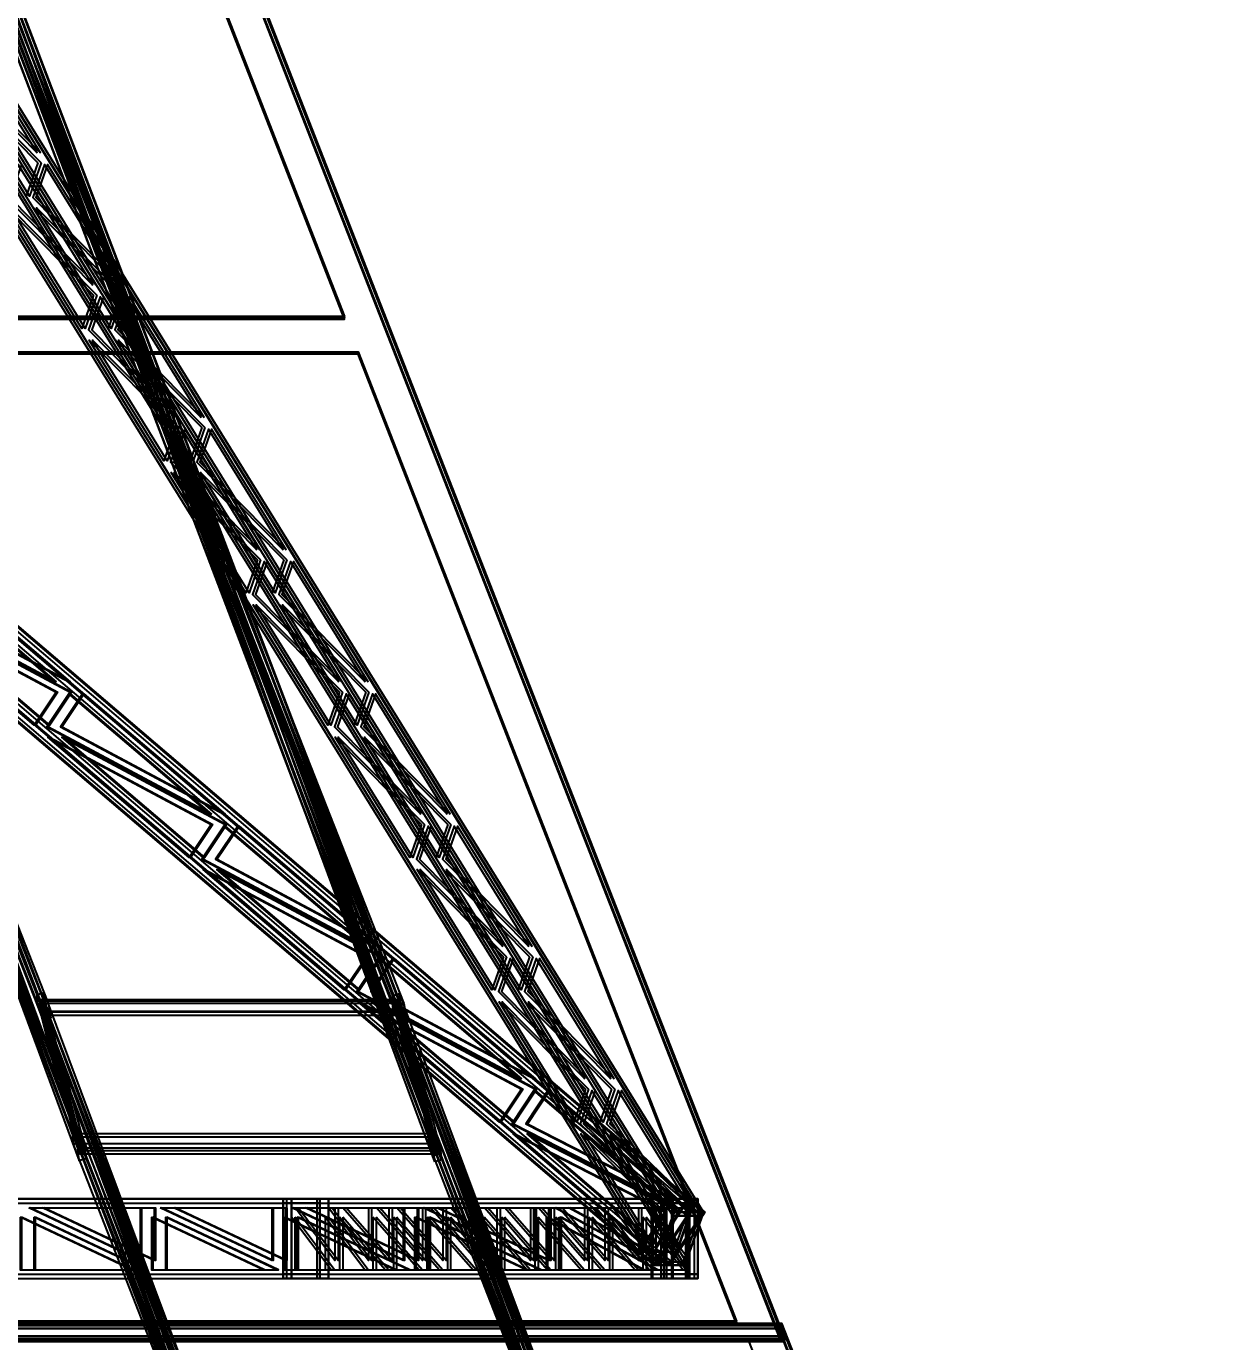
# Model space of a CAD drawing. Header units: millimetres. Extents: x -84906 to 117550, y -3000 to 338000.
# Drawn here: x 35162 to 40554, y 8958 to 14895 of the extents above; entities that cross this region are included whole.
import ezdxf

# ---------------------------------------------------------------- set-up
doc = ezdxf.new("R2010")
doc.units = ezdxf.units.MM
doc.layers.add('D-STR-DIM', color=7, linetype='Continuous', lineweight=13)
doc.layers.add('D-STR-STRC', color=7, linetype='Continuous', lineweight=25)
doc.styles.add('OpenSansCondensed-Light', font='OpenSansCondensed-Light.ttf')
doc.styles.add('TOWER_UNICODE', font='Arial Unicode.ttf')
doc.dimstyles.new('EZDXF', dxfattribs={"dimtxt": 0.25, "dimasz": 0.175, "dimexe": 0.375, "dimexo": 0.125, "dimgap": 0.1, "dimtad": 1, "dimlfac": 100, "dimzin": 12, "dimdsep": 46, "dimtxsty": 'OpenSansCondensed-Light', "dimblk": 'ARCHTICK', "dimcen": 2.5, "dimazin": 3, "dimtfac": 0.5, "dimtmove": 2, "dimatfit": 3})

# ---------------------------------------------------------------- blocks, each defined once
blk = doc.blocks.new('_ARCHTICK')
at = {"color": 0, "linetype": 'BYBLOCK', "const_width": 0.15}
blk.add_lwpolyline([(-0.5, -0.5), (0.5, 0.5)], dxfattribs=at)

msp = doc.modelspace()

# ---------------------------------------------------------------- linework, layer by layer
at = {"layer": 'D-STR-STRC'}
for points in [[(32244.9, 18406.6), (35425.3, 9837.3)], [(32214.6, 18396.9), (35394.9, 9827.6)], [(35244.5, 10447), (32225.4, 18372.6)], [(32225.4, 18372.6), (35244.5, 10447)], [(35248.8, 10429.9), (32230.8, 18354.4)], [(32230.8, 18354.4), (35248.8, 10429.9)], [(32251.4, 18353.2), (35431.7, 9783.8)], [(36999.8, 9822.7), (33819.4, 18392)], [(36864.5, 10447), (33845.4, 18372.6)], [(33845.4, 18372.6), (36864.5, 10447)], [(37030.1, 9832.4), (33849.8, 18401.7)], [(36868.8, 10429.9), (33850.8, 18354.4)], [(33850.8, 18354.4), (36868.8, 10429.9)], [(37036.5, 9779), (33856.2, 18348.3)], [(32221, 18343.5), (35401.4, 9774.2)], [(37006.2, 9769.3), (33825.8, 18338.6)], [(38566.9, 8964.8), (35019.5, 18035.2)], [(38586.9, 8964.8), (35039.5, 18035.2)], [(38586.9, 8964.8), (35039.5, 18035.2)], [(35261.2, 10488.5), (32540.8, 17404.7)], [(34145.6, 17399.9), (36866, 10483.6)], [(35230.9, 10478.8), (32510.4, 17395)], [(35401.5, 9820.4), (32518.7, 17381.4)], [(32518.7, 17381.4), (35401.5, 9820.4)], [(35405.7, 9803.3), (32524.1, 17363.2)], [(32524.1, 17363.2), (35405.7, 9803.3)], [(34115.3, 17390.2), (36835.7, 10474)], [(37021.5, 9820.4), (34138.7, 17381.4)], [(34138.7, 17381.4), (37021.5, 9820.4)], [(37025.7, 9803.3), (34144.1, 17363.2)], [(34144.1, 17363.2), (37025.7, 9803.3)], [(35243, 10410.4), (32522.6, 17326.6)], [(35273.3, 10420.1), (32552.9, 17336.3)], [(34127.4, 17321.8), (36847.8, 10405.6)], [(34157.8, 17331.5), (36878.2, 10415.2)], [(38144.9, 9526), (29745.3, 16692.7)], [(38144.9, 9526), (29745.3, 16692.7)], [(38155.6, 9542), (29755.9, 16708.6)], [(38155.6, 9542), (29755.9, 16708.6)], [(38215, 9526), (29815.4, 16692.7)], [(38215, 9526), (29815.4, 16692.7)], [(38225.7, 9542), (29826, 16708.6)], [(38225.7, 9542), (29826, 16708.6)], [(38081, 9526), (33641.4, 16692.7)], [(38081, 9526), (33641.4, 16692.7)], [(38086.7, 9542), (33647, 16708.6)], [(38086.7, 9542), (33647, 16708.6)], [(38213.7, 9526), (33774, 16692.7)], [(38213.7, 9526), (33774, 16692.7)], [(38219.3, 9542), (33779.6, 16708.6)], [(38219.3, 9542), (33779.6, 16708.6)], [(37995.9, 9302.5), (29596.2, 16469.1)], [(37995.9, 9302.5), (29596.2, 16469.1)], [(38006.5, 9318.4), (29606.9, 16485.1)], [(38006.5, 9318.4), (29606.9, 16485.1)], [(38066, 9302.5), (29666.3, 16469.1)], [(38066, 9302.5), (29666.3, 16469.1)], [(38076.6, 9318.4), (29676.9, 16485.1)], [(38076.6, 9318.4), (29676.9, 16485.1)], [(38002.2, 9302.5), (33562.6, 16469.1)], [(38002.2, 9302.5), (33562.6, 16469.1)], [(38007.9, 9318.4), (33568.2, 16485.1)], [(38007.9, 9318.4), (33568.2, 16485.1)], [(38134.9, 9302.5), (33695.2, 16469.1)], [(38134.9, 9302.5), (33695.2, 16469.1)], [(38140.5, 9318.4), (33700.8, 16485.1)], [(38140.5, 9318.4), (33700.8, 16485.1)], [(35211.2, 10524.7), (38700, 1188.3)], [(35241.5, 10534.1), (38730.4, 1197.7)], [(40304.9, 1183.6), (36816, 10520)], [(40335.2, 1193), (36846.4, 10529.4)], [(35212.6, 10473.6), (38701.4, 1137.2)], [(38708.3, 1364.4), (35219.5, 10501.5)], [(35219.5, 10501.5), (38708.3, 1364.4)], [(35240, 10449.9), (35220.4, 10501.2)], [(35220.4, 10501.2), (35240, 10449.9)], [(38708.3, 1355), (35223.8, 10484.7)], [(35223.8, 10484.7), (38708.3, 1355)], [(35245.4, 10446.7), (35226.5, 10496.3)], [(35226.5, 10496.3), (35245.4, 10446.7)], [(35242.9, 10483), (38731.7, 1146.6)], [(40306.3, 1132.5), (36817.4, 10468.9)], [(36858.1, 10449.9), (36838.6, 10501.1)], [(36838.6, 10501.1), (36858.1, 10449.9)], [(40328.3, 1364.4), (36839.5, 10501.5)], [(36839.5, 10501.5), (40328.3, 1364.4)], [(40328.3, 1355), (36843.8, 10484.7)], [(36843.8, 10484.7), (40328.3, 1355)], [(36863.6, 10446.6), (36844.7, 10496.2)], [(36844.7, 10496.2), (36863.6, 10446.6)], [(40336.6, 1141.9), (36847.7, 10478.3)], [(38728.6, 1401.9), (35400.9, 9917.8)], [(38698.2, 1392.5), (35370.6, 9908.4)], [(38708.3, 1174.6), (35376.3, 9897.1)], [(35376.3, 9897.1), (38708.3, 1174.6)], [(38708.3, 1165.1), (35380.7, 9880.3)], [(35380.7, 9880.3), (38708.3, 1165.1)], [(35400.2, 9831.8), (35381.6, 9880.7)], [(35381.6, 9880.7), (35400.2, 9831.8)], [(38733.6, 1341), (35405.9, 9856.9)], [(36975.4, 9903.7), (40303.1, 1387.9)], [(40328.3, 1174.6), (36996.3, 9897.1)], [(36996.3, 9897.1), (40328.3, 1174.6)], [(37018.4, 9831.8), (36999.7, 9880.6)], [(36999.7, 9880.6), (37018.4, 9831.8)], [(40328.3, 1165.1), (37000.7, 9880.3)], [(37000.7, 9880.3), (40328.3, 1165.1)], [(37005.8, 9913.1), (40333.4, 1397.2)], [(38703.2, 1331.7), (35375.6, 9847.5)], [(35406.6, 9803.7), (35388.6, 9851)], [(35388.6, 9851), (35406.6, 9803.7)], [(36980.4, 9842.8), (40308.1, 1327)], [(37024.8, 9803.6), (37006.8, 9851)], [(37006.8, 9851), (37024.8, 9803.6)], [(37010.8, 9852.2), (40338.4, 1336.4)], [(33921.4, 9602.2), (38076.6, 9602.2)], [(33921.4, 9602.2), (38076.6, 9602.2)], [(33921.4, 9582.2), (38076.6, 9582.2)], [(33921.4, 9582.2), (38076.6, 9582.2)], [(33989.7, 9602.2), (38145, 9602.2)], [(33989.7, 9602.2), (38145, 9602.2)], [(33989.7, 9582.2), (38145, 9582.2)], [(33989.7, 9582.2), (38145, 9582.2)], [(36321.3, 9602.2), (38027.5, 9602.2)], [(36321.3, 9602.2), (36359.3, 9602.2)], [(36321.3, 9602.2), (38027.5, 9602.2)], [(36321.3, 9602.2), (36359.3, 9602.2)], [(36321.3, 9582.2), (38027.5, 9582.2)], [(36321.3, 9582.2), (38027.5, 9582.2)], [(36487.8, 9602.2), (38194, 9602.2)], [(36487.8, 9602.2), (36525.8, 9602.2)], [(36487.8, 9602.2), (38194, 9602.2)], [(36487.8, 9602.2), (36525.8, 9602.2)], [(36487.8, 9582.2), (38194, 9582.2)], [(36487.8, 9582.2), (38194, 9582.2)], [(37984.1, 9602.2), (38076.6, 9602.2)], [(37984.1, 9602.2), (38076.6, 9602.2)], [(37989.5, 9602.2), (38027.5, 9602.2)], [(37989.5, 9602.2), (38027.5, 9602.2)], [(38086.7, 9542), (38049.4, 9602.2)], [(38086.7, 9542), (38049.4, 9602.2)], [(38052.4, 9602.2), (38145, 9602.2)], [(38052.4, 9602.2), (38145, 9602.2)], [(38155.6, 9542), (38085, 9602.2)], [(38155.6, 9542), (38085, 9602.2)], [(38225.7, 9542), (38155.1, 9602.2)], [(38225.7, 9542), (38155.1, 9602.2)], [(38156, 9602.2), (38194, 9602.2)], [(38156, 9602.2), (38194, 9602.2)], [(38219.3, 9542), (38182, 9602.2)], [(38219.3, 9542), (38182, 9602.2)], [(37995.9, 9302.5), (37925.3, 9362.7)], [(37995.9, 9302.5), (37925.3, 9362.7)], [(38002.2, 9302.5), (37964.9, 9362.7)], [(38002.2, 9302.5), (37964.9, 9362.7)], [(38066, 9302.5), (37995.4, 9362.7)], [(38066, 9302.5), (37995.4, 9362.7)], [(38134.9, 9302.5), (38097.6, 9362.7)], [(38134.9, 9302.5), (38097.6, 9362.7)], [(33921.4, 9262.2), (38076.6, 9262.2)], [(33921.4, 9262.2), (38076.6, 9262.2)], [(33921.4, 9242.2), (38076.6, 9242.2)], [(33921.4, 9242.2), (38076.6, 9242.2)], [(33989.7, 9262.2), (38145, 9262.2)], [(33989.7, 9262.2), (38145, 9262.2)], [(33989.7, 9242.2), (38145, 9242.2)], [(33989.7, 9242.2), (38145, 9242.2)], [(36321.3, 9262.2), (38027.5, 9262.2)], [(36321.3, 9262.2), (38027.5, 9262.2)], [(36321.3, 9242.2), (38027.5, 9242.2)], [(36321.3, 9242.2), (36359.3, 9242.2)], [(36321.3, 9242.2), (38027.5, 9242.2)], [(36321.3, 9242.2), (36359.3, 9242.2)], [(36487.8, 9262.2), (38194, 9262.2)], [(36487.8, 9262.2), (38194, 9262.2)], [(36487.8, 9242.2), (38194, 9242.2)], [(36487.8, 9242.2), (36525.8, 9242.2)], [(36487.8, 9242.2), (38194, 9242.2)], [(36487.8, 9242.2), (36525.8, 9242.2)], [(37984.1, 9242.2), (38076.6, 9242.2)], [(37984.1, 9242.2), (38076.6, 9242.2)], [(37989.5, 9242.2), (38027.5, 9242.2)], [(37989.5, 9242.2), (38027.5, 9242.2)], [(38052.4, 9242.2), (38145, 9242.2)], [(38052.4, 9242.2), (38145, 9242.2)], [(38156, 9242.2), (38194, 9242.2)], [(38156, 9242.2), (38194, 9242.2)], [(42102.5, -35.2), (38551.5, 9035.2)], [(38591.5, 8982.4), (38570.8, 9035.2)], [(38591.5, 8982.4), (38570.8, 9035.2)], [(42122.5, -35.2), (38571.5, 9035.2)], [(42122.5, -35.2), (38571.5, 9035.2)], [(38586.2, 8964.8), (38565.5, 9017.6)], [(38586.2, 8964.8), (38565.5, 9017.6)]]:
    msp.add_lwpolyline(points, dxfattribs=at)
for points in [[(35244.5, 10447), (32524.1, 17363.2), (32225.4, 18372.6)], [(32225.4, 18372.6), (32524.1, 17363.2), (35405.7, 9803.3)], [(32225.4, 18372.6), (35405.7, 9803.3), (35244.5, 10447)], [(35259.7, 10452), (32539.3, 17368.2), (32240.5, 18377.5)], [(32240.5, 18377.5), (32539.3, 17368.2), (35420.9, 9808.2)], [(32240.6, 18377.3), (35420.9, 9808), (35259.7, 10451.8)], [(37010.6, 9798.5), (36849.3, 10442.3), (33830.2, 18367.8)], [(37010.6, 9798.3), (33830.2, 18367.6), (34128.9, 17358.3)], [(34128.9, 17358.3), (33830.2, 18367.6), (36849.4, 10442.1)], [(37025.7, 9803.3), (36864.5, 10447), (33845.4, 18372.6)], [(37025.7, 9803.3), (33845.4, 18372.6), (34144.1, 17363.2)], [(34144.1, 17363.2), (33845.4, 18372.6), (36864.5, 10447)], [(38586.9, 8970.4), (34571.7, 8970.4), (31204.3, 18040.8), (35039.5, 18040.8)], [(38586.9, 8964.8), (34571.7, 8964.8), (31204.3, 18035.2), (35039.5, 18035.2)], [(34571.7, 8959), (38586.9, 8959), (35039.5, 18029.4), (31204.3, 18029.4)], [(38572, 8959), (38572, 8959), (35024.6, 18029.4), (35024.6, 18029.4)], [(33042.8, 13579), (36598.2, 13579), (34890.3, 17956.2), (31413.7, 17956.2)], [(33042.8, 13573.2), (36598.2, 13573.2), (34890.3, 17950.4), (31413.7, 17950.4)], [(36598, 13585), (33042.7, 13585), (31413.9, 17961.3), (34890.5, 17961.3)], [(36598, 13579.5), (33042.7, 13579.5), (31413.9, 17955.8), (34890.5, 17955.8)], [(34136, 17390.5), (33969.3, 17954), (35654.7, 13529.6)], [(34151.2, 17395.4), (33984.4, 17958.9), (35669.8, 13534.6)], [(36767.4, 13573.2), (36767.4, 13573.2), (35055.5, 17950.4), (35055.5, 17950.4)], [(36782.3, 13579), (36782.3, 13579), (35070.4, 17956.2), (35070.4, 17956.2)], [(35673.3, 13354.7), (33978.6, 17921), (34137.7, 17383.1)], [(35688.4, 13359.7), (33993.7, 17925.9), (34152.9, 17388.1)], [(35244.5, 10447), (35405.7, 9803.3), (32524.1, 17363.2)], [(35259.7, 10451.7), (35420.9, 9808), (32539.3, 17368)], [(34128.9, 17358.5), (36849.3, 10442.3), (37010.5, 9798.6)], [(34144.1, 17363.2), (36864.5, 10447), (37025.7, 9803.3)], [(38155.6, 9542), (37995.9, 9302.5), (29596.2, 16469.1), (29755.9, 16708.6)], [(38155.6, 9542), (37995.9, 9302.5), (29596.2, 16469.1), (29755.9, 16708.6)], [(38163.1, 9542), (38003.3, 9302.5), (29603.7, 16469.1), (29763.4, 16708.6)], [(38163.1, 9542), (38003.3, 9302.5), (29603.7, 16469.1), (29763.4, 16708.6)], [(38218.2, 9542), (38058.5, 9302.5), (29658.8, 16469.1), (29818.5, 16708.6)], [(38218.2, 9542), (38058.5, 9302.5), (29658.8, 16469.1), (29818.5, 16708.6)], [(38225.7, 9542), (38066, 9302.5), (29666.3, 16469.1), (29826, 16708.6)], [(38225.7, 9542), (38066, 9302.5), (29666.3, 16469.1), (29826, 16708.6)], [(38086.7, 9542), (38002.2, 9302.5), (33562.6, 16469.1), (33647, 16708.6)], [(38086.7, 9542), (38002.2, 9302.5), (33562.6, 16469.1), (33647, 16708.6)], [(38100.8, 9542), (38016.4, 9302.5), (33576.7, 16469.1), (33661.1, 16708.6)], [(38100.8, 9542), (38016.4, 9302.5), (33576.7, 16469.1), (33661.1, 16708.6)], [(38205.1, 9542), (38120.7, 9302.5), (33681, 16469.1), (33765.5, 16708.6)], [(38205.1, 9542), (38120.7, 9302.5), (33681, 16469.1), (33765.5, 16708.6)], [(38219.3, 9542), (38134.9, 9302.5), (33695.2, 16469.1), (33779.6, 16708.6)], [(38219.3, 9542), (38134.9, 9302.5), (33695.2, 16469.1), (33779.6, 16708.6)], [(35211.5, 14324.3), (34874.4, 14868.5), (34821.8, 14719.2)], [(35211.5, 14324.3), (34874.4, 14868.5), (34821.8, 14719.2)], [(35225.7, 14324.3), (34888.5, 14868.5), (34835.9, 14719.2)], [(35225.7, 14324.3), (34888.5, 14868.5), (34835.9, 14719.2)], [(35214.6, 14278), (35161.9, 14128.7), (34824.8, 14673)], [(35214.6, 14278), (35161.9, 14128.7), (34824.8, 14673)], [(35228.7, 14278), (35176.1, 14128.7), (34838.9, 14673)], [(35228.7, 14278), (35176.1, 14128.7), (34838.9, 14673)], [(33658.3, 14561.2), (35312, 10105.1), (35228.2, 10439.9)], [(33673.5, 14565.9), (35327.2, 10109.9), (35243.4, 10444.6)], [(36916.9, 10100.4), (36833, 10435.1), (35263.1, 14556.4)], [(36932, 10105.1), (36848.2, 10439.9), (35278.3, 14561.2)], [(35463, 13727), (35125.9, 14271.3), (35073.3, 14122)], [(35463, 13727), (35125.9, 14271.3), (35073.3, 14122)], [(35477.2, 13727), (35140, 14271.3), (35087.4, 14122)], [(35477.2, 13727), (35140, 14271.3), (35087.4, 14122)], [(35581.5, 13727), (35244.4, 14271.3), (35191.7, 14122)], [(35581.5, 13727), (35244.4, 14271.3), (35191.7, 14122)], [(35595.6, 13727), (35258.5, 14271.3), (35205.9, 14122)], [(35595.6, 13727), (35258.5, 14271.3), (35205.9, 14122)], [(35466.1, 13680.8), (35413.4, 13531.5), (35076.3, 14075.7)], [(35466.1, 13680.8), (35413.4, 13531.5), (35076.3, 14075.7)], [(35480.2, 13680.8), (35427.6, 13531.5), (35090.4, 14075.7)], [(35480.2, 13680.8), (35427.6, 13531.5), (35090.4, 14075.7)], [(35584.5, 13680.8), (35531.9, 13531.5), (35194.8, 14075.7)], [(35584.5, 13680.8), (35531.9, 13531.5), (35194.8, 14075.7)], [(35598.7, 13680.8), (35546, 13531.5), (35208.9, 14075.7)], [(35598.7, 13680.8), (35546, 13531.5), (35208.9, 14075.7)], [(35229.8, 10431.6), (35313.6, 10096.8), (33815.2, 14028)], [(35245, 10436.3), (35328.8, 10101.6), (33830.4, 14032.7)], [(35420, 14023.3), (36834.6, 10426.9), (36918.4, 10092.1)], [(35435.2, 14028), (36849.8, 10431.6), (36933.6, 10096.8)], [(35833, 13129.8), (35495.9, 13674), (35443.2, 13524.7)], [(35833, 13129.8), (35495.9, 13674), (35443.2, 13524.7)], [(35847.2, 13129.8), (35510, 13674), (35457.4, 13524.7)], [(35847.2, 13129.8), (35510, 13674), (35457.4, 13524.7)], [(35951.5, 13129.8), (35614.3, 13674), (35561.7, 13524.7)], [(35951.5, 13129.8), (35614.3, 13674), (35561.7, 13524.7)], [(35965.6, 13129.8), (35628.5, 13674), (35575.9, 13524.7)], [(35965.6, 13129.8), (35628.5, 13674), (35575.9, 13524.7)], [(35836, 13083.6), (35783.4, 12934.3), (35446.3, 13478.5)], [(35836, 13083.6), (35783.4, 12934.3), (35446.3, 13478.5)], [(35850.2, 13083.6), (35797.6, 12934.3), (35460.4, 13478.5)], [(35850.2, 13083.6), (35797.6, 12934.3), (35460.4, 13478.5)], [(35954.5, 13083.6), (35901.9, 12934.3), (35564.7, 13478.5)], [(35954.5, 13083.6), (35901.9, 12934.3), (35564.7, 13478.5)], [(35968.6, 13083.6), (35916, 12934.3), (35578.9, 13478.5)], [(35968.6, 13083.6), (35916, 12934.3), (35578.9, 13478.5)], [(34730.8, 9043.8), (38367.6, 9043.8), (36659.8, 13421), (33101.6, 13421)], [(38367.5, 9049.8), (34730.6, 9049.8), (33101.8, 13426.1), (36660, 13426.1)], [(38367.5, 9044.2), (34730.6, 9044.2), (33101.8, 13420.5), (36660, 13420.5)], [(38556, 9043.8), (38556, 9043.8), (36844.1, 13421), (36844.1, 13421)], [(34730.8, 9037.9), (38367.6, 9037.9), (36659.8, 13415.2), (33101.6, 13415.2)], [(38541.1, 9037.9), (38541.1, 9037.9), (36829.2, 13415.2), (36829.2, 13415.2)], [(36203, 12532.6), (35865.8, 13076.8), (35813.2, 12927.5)], [(36203, 12532.6), (35865.8, 13076.8), (35813.2, 12927.5)], [(36217.1, 12532.6), (35880, 13076.8), (35827.4, 12927.5)], [(36217.1, 12532.6), (35880, 13076.8), (35827.4, 12927.5)], [(36321.4, 12532.6), (35984.3, 13076.8), (35931.7, 12927.5)], [(36321.4, 12532.6), (35984.3, 13076.8), (35931.7, 12927.5)], [(36335.6, 12532.6), (35998.5, 13076.8), (35945.8, 12927.5)], [(36335.6, 12532.6), (35998.5, 13076.8), (35945.8, 12927.5)], [(36206, 12486.4), (36153.4, 12337.1), (35816.2, 12881.3)], [(36206, 12486.4), (36153.4, 12337.1), (35816.2, 12881.3)], [(36220.1, 12486.4), (36167.5, 12337.1), (35830.4, 12881.3)], [(36220.1, 12486.4), (36167.5, 12337.1), (35830.4, 12881.3)], [(36324.5, 12486.4), (36271.9, 12337.1), (35934.7, 12881.3)], [(36324.5, 12486.4), (36271.9, 12337.1), (35934.7, 12881.3)], [(36338.6, 12486.4), (36286, 12337.1), (35948.9, 12881.3)], [(36338.6, 12486.4), (36286, 12337.1), (35948.9, 12881.3)], [(35291.7, 11935.4), (34653.8, 12479.6), (34554.3, 12330.3)], [(35291.7, 11935.4), (34653.8, 12479.6), (34554.3, 12330.3)], [(35299.2, 11935.4), (34661.3, 12479.6), (34561.8, 12330.3)], [(35299.2, 11935.4), (34661.3, 12479.6), (34561.8, 12330.3)], [(35354.3, 11935.4), (34716.5, 12479.6), (34616.9, 12330.3)], [(35354.3, 11935.4), (34716.5, 12479.6), (34616.9, 12330.3)], [(35361.8, 11935.4), (34723.9, 12479.6), (34624.4, 12330.3)], [(35361.8, 11935.4), (34723.9, 12479.6), (34624.4, 12330.3)], [(36573, 11935.4), (36235.8, 12479.6), (36183.2, 12330.3)], [(36573, 11935.4), (36235.8, 12479.6), (36183.2, 12330.3)], [(36587.1, 11935.4), (36250, 12479.6), (36197.3, 12330.3)], [(36587.1, 11935.4), (36250, 12479.6), (36197.3, 12330.3)], [(36691.4, 11935.4), (36354.3, 12479.6), (36301.7, 12330.3)], [(36691.4, 11935.4), (36354.3, 12479.6), (36301.7, 12330.3)], [(36705.6, 11935.4), (36368.4, 12479.6), (36315.8, 12330.3)], [(36705.6, 11935.4), (36368.4, 12479.6), (36315.8, 12330.3)], [(35297.4, 11889.1), (35197.9, 11739.9), (34560, 12284.1)], [(35297.4, 11889.1), (35197.9, 11739.9), (34560, 12284.1)], [(35304.9, 11889.1), (35205.3, 11739.9), (34567.5, 12284.1)], [(35304.9, 11889.1), (35205.3, 11739.9), (34567.5, 12284.1)], [(35360, 11889.1), (35260.5, 11739.9), (34622.6, 12284.1)], [(35360, 11889.1), (35260.5, 11739.9), (34622.6, 12284.1)], [(35367.5, 11889.1), (35268, 11739.9), (34630.1, 12284.1)], [(35367.5, 11889.1), (35268, 11739.9), (34630.1, 12284.1)], [(36576, 11889.1), (36523.4, 11739.9), (36186.2, 12284.1)], [(36576, 11889.1), (36523.4, 11739.9), (36186.2, 12284.1)], [(36590.1, 11889.1), (36537.5, 11739.9), (36200.4, 12284.1)], [(36590.1, 11889.1), (36537.5, 11739.9), (36200.4, 12284.1)], [(36694.4, 11889.1), (36641.8, 11739.9), (36304.7, 12284.1)], [(36694.4, 11889.1), (36641.8, 11739.9), (36304.7, 12284.1)], [(36708.6, 11889.1), (36656, 11739.9), (36318.8, 12284.1)], [(36708.6, 11889.1), (36656, 11739.9), (36318.8, 12284.1)], [(35991.7, 11338.1), (35353.8, 11882.4), (35254.2, 11733.1)], [(35991.7, 11338.1), (35353.8, 11882.4), (35254.2, 11733.1)], [(35999.1, 11338.1), (35361.3, 11882.4), (35261.7, 11733.1)], [(35999.1, 11338.1), (35361.3, 11882.4), (35261.7, 11733.1)], [(36054.3, 11338.1), (35416.4, 11882.4), (35316.9, 11733.1)], [(36054.3, 11338.1), (35416.4, 11882.4), (35316.9, 11733.1)], [(36061.8, 11338.1), (35423.9, 11882.4), (35324.3, 11733.1)], [(36061.8, 11338.1), (35423.9, 11882.4), (35324.3, 11733.1)], [(36942.9, 11338.1), (36605.8, 11882.4), (36553.2, 11733.1)], [(36942.9, 11338.1), (36605.8, 11882.4), (36553.2, 11733.1)], [(36957.1, 11338.1), (36619.9, 11882.4), (36567.3, 11733.1)], [(36957.1, 11338.1), (36619.9, 11882.4), (36567.3, 11733.1)], [(37061.4, 11338.1), (36724.3, 11882.4), (36671.6, 11733.1)], [(37061.4, 11338.1), (36724.3, 11882.4), (36671.6, 11733.1)], [(37075.5, 11338.1), (36738.4, 11882.4), (36685.8, 11733.1)], [(37075.5, 11338.1), (36738.4, 11882.4), (36685.8, 11733.1)], [(35997.4, 11291.9), (35897.8, 11142.6), (35260, 11686.9)], [(35997.4, 11291.9), (35897.8, 11142.6), (35260, 11686.9)], [(36004.9, 11291.9), (35905.3, 11142.6), (35267.4, 11686.9)], [(36004.9, 11291.9), (35905.3, 11142.6), (35267.4, 11686.9)], [(36060, 11291.9), (35960.4, 11142.6), (35322.6, 11686.9)], [(36060, 11291.9), (35960.4, 11142.6), (35322.6, 11686.9)], [(36067.5, 11291.9), (35967.9, 11142.6), (35330.1, 11686.9)], [(36067.5, 11291.9), (35967.9, 11142.6), (35330.1, 11686.9)], [(36946, 11291.9), (36893.3, 11142.6), (36556.2, 11686.9)], [(36946, 11291.9), (36893.3, 11142.6), (36556.2, 11686.9)], [(36960.1, 11291.9), (36907.5, 11142.6), (36570.3, 11686.9)], [(36960.1, 11291.9), (36907.5, 11142.6), (36570.3, 11686.9)], [(37064.4, 11291.9), (37011.8, 11142.6), (36674.7, 11686.9)], [(37064.4, 11291.9), (37011.8, 11142.6), (36674.7, 11686.9)], [(37078.6, 11291.9), (37025.9, 11142.6), (36688.8, 11686.9)], [(37078.6, 11291.9), (37025.9, 11142.6), (36688.8, 11686.9)], [(36691.6, 10740.9), (36053.8, 11285.1), (35954.2, 11135.9)], [(36691.6, 10740.9), (36053.8, 11285.1), (35954.2, 11135.9)], [(36699.1, 10740.9), (36061.3, 11285.1), (35961.7, 11135.9)], [(36699.1, 10740.9), (36061.3, 11285.1), (35961.7, 11135.9)], [(36754.3, 10740.9), (36116.4, 11285.1), (36016.8, 11135.9)], [(36754.3, 10740.9), (36116.4, 11285.1), (36016.8, 11135.9)], [(36761.7, 10740.9), (36123.9, 11285.1), (36024.3, 11135.9)], [(36761.7, 10740.9), (36123.9, 11285.1), (36024.3, 11135.9)], [(37312.9, 10740.9), (36975.8, 11285.1), (36923.1, 11135.9)], [(37312.9, 10740.9), (36975.8, 11285.1), (36923.1, 11135.9)], [(37327, 10740.9), (36989.9, 11285.1), (36937.3, 11135.9)], [(37327, 10740.9), (36989.9, 11285.1), (36937.3, 11135.9)], [(37431.4, 10740.9), (37094.2, 11285.1), (37041.6, 11135.9)], [(37431.4, 10740.9), (37094.2, 11285.1), (37041.6, 11135.9)], [(37445.5, 10740.9), (37108.4, 11285.1), (37055.7, 11135.9)], [(37445.5, 10740.9), (37108.4, 11285.1), (37055.7, 11135.9)], [(36697.4, 10694.7), (36597.8, 10545.4), (35959.9, 11089.6)], [(36697.4, 10694.7), (36597.8, 10545.4), (35959.9, 11089.6)], [(36704.8, 10694.7), (36605.3, 10545.4), (35967.4, 11089.6)], [(36704.8, 10694.7), (36605.3, 10545.4), (35967.4, 11089.6)], [(36760, 10694.7), (36660.4, 10545.4), (36022.6, 11089.6)], [(36760, 10694.7), (36660.4, 10545.4), (36022.6, 11089.6)], [(36767.5, 10694.7), (36667.9, 10545.4), (36030, 11089.6)], [(36767.5, 10694.7), (36667.9, 10545.4), (36030, 11089.6)], [(37315.9, 10694.7), (37263.3, 10545.4), (36926.2, 11089.6)], [(37315.9, 10694.7), (37263.3, 10545.4), (36926.2, 11089.6)], [(37330.1, 10694.7), (37277.4, 10545.4), (36940.3, 11089.6)], [(37330.1, 10694.7), (37277.4, 10545.4), (36940.3, 11089.6)], [(37434.4, 10694.7), (37381.8, 10545.4), (37044.6, 11089.6)], [(37434.4, 10694.7), (37381.8, 10545.4), (37044.6, 11089.6)], [(37448.5, 10694.7), (37395.9, 10545.4), (37058.8, 11089.6)], [(37448.5, 10694.7), (37395.9, 10545.4), (37058.8, 11089.6)], [(37391.6, 10143.7), (36753.8, 10687.9), (36654.2, 10538.6)], [(37391.6, 10143.7), (36753.8, 10687.9), (36654.2, 10538.6)], [(37399.1, 10143.7), (36761.2, 10687.9), (36661.7, 10538.6)], [(37399.1, 10143.7), (36761.2, 10687.9), (36661.7, 10538.6)], [(37454.2, 10143.7), (36816.4, 10687.9), (36716.8, 10538.6)], [(37454.2, 10143.7), (36816.4, 10687.9), (36716.8, 10538.6)], [(37461.7, 10143.7), (36823.8, 10687.9), (36724.3, 10538.6)], [(37461.7, 10143.7), (36823.8, 10687.9), (36724.3, 10538.6)], [(37682.9, 10143.7), (37345.7, 10687.9), (37293.1, 10538.6)], [(37682.9, 10143.7), (37345.7, 10687.9), (37293.1, 10538.6)], [(37697, 10143.7), (37359.9, 10687.9), (37307.3, 10538.6)], [(37697, 10143.7), (37359.9, 10687.9), (37307.3, 10538.6)], [(37801.3, 10143.7), (37464.2, 10687.9), (37411.6, 10538.6)], [(37801.3, 10143.7), (37464.2, 10687.9), (37411.6, 10538.6)], [(37815.5, 10143.7), (37478.3, 10687.9), (37425.7, 10538.6)], [(37815.5, 10143.7), (37478.3, 10687.9), (37425.7, 10538.6)], [(35241.5, 10534.1), (35242.9, 10483), (35212.6, 10473.6), (35211.2, 10524.7)], [(36817.4, 10468.9), (36816, 10520), (36846.4, 10529.4), (36847.7, 10478.3)], [(36843.8, 10484.7), (35223.8, 10484.7), (35219.5, 10501.5), (36839.5, 10501.5)], [(38708.3, 1364.4), (35380.7, 9880.3), (35219.5, 10501.5)], [(36843.8, 10484.7), (35223.8, 10484.7), (35219.5, 10501.5), (36839.5, 10501.5)], [(35219.5, 10501.5), (35380.7, 9880.3), (38708.3, 1165.1)], [(35219.5, 10501.5), (38708.3, 1165.1), (38708.3, 1364.4)], [(36999.7, 9880.6), (35381.6, 9880.7), (35220.4, 10501.2), (36838.6, 10501.1)], [(36999.7, 9880.6), (35381.6, 9880.7), (35220.4, 10501.2), (36838.6, 10501.1)], [(37006.8, 9851), (35388.6, 9851), (35226.5, 10496.3), (36844.7, 10496.2)], [(37006.8, 9851), (35388.6, 9851), (35226.5, 10496.3), (36844.7, 10496.2)], [(35261.2, 10488.5), (35273.3, 10420.1), (35243, 10410.4), (35230.9, 10478.8)], [(38723.4, 1369.4), (35395.8, 9885.2), (35234.6, 10506.4)], [(35234.6, 10506.4), (35395.8, 9885.2), (38723.5, 1170)], [(35234.6, 10506), (38723.5, 1169.6), (38723.5, 1369)], [(37018.4, 9831.8), (35400.2, 9831.8), (35240, 10449.9), (36858.1, 10449.9)], [(37018.4, 9831.8), (35400.2, 9831.8), (35240, 10449.9), (36858.1, 10449.9)], [(37397.3, 10097.5), (37297.8, 9948.2), (36659.9, 10492.4)], [(37397.3, 10097.5), (37297.8, 9948.2), (36659.9, 10492.4)], [(37404.8, 10097.5), (37305.3, 9948.2), (36667.4, 10492.4)], [(37404.8, 10097.5), (37305.3, 9948.2), (36667.4, 10492.4)], [(37460, 10097.5), (37360.4, 9948.2), (36722.5, 10492.4)], [(37460, 10097.5), (37360.4, 9948.2), (36722.5, 10492.4)], [(37467.4, 10097.5), (37367.9, 9948.2), (36730, 10492.4)], [(37467.4, 10097.5), (37367.9, 9948.2), (36730, 10492.4)], [(40313.2, 1160.6), (40313.2, 1359.9), (36824.3, 10497)], [(40313.2, 1160.2), (36824.3, 10496.6), (36985.5, 9875.4)], [(36985.5, 9875.4), (36824.3, 10496.6), (40313.2, 1359.5)], [(36847.8, 10405.6), (36835.7, 10474), (36866, 10483.6), (36878.2, 10415.2)], [(40328.3, 1165.1), (40328.3, 1364.4), (36839.5, 10501.5)], [(40328.3, 1165.1), (36839.5, 10501.5), (37000.7, 9880.3)], [(37000.7, 9880.3), (36839.5, 10501.5), (40328.3, 1364.4)], [(37685.9, 10097.5), (37633.3, 9948.2), (37296.1, 10492.4)], [(37685.9, 10097.5), (37633.3, 9948.2), (37296.1, 10492.4)], [(37700, 10097.5), (37647.4, 9948.2), (37310.3, 10492.4)], [(37700, 10097.5), (37647.4, 9948.2), (37310.3, 10492.4)], [(37804.4, 10097.5), (37751.7, 9948.2), (37414.6, 10492.4)], [(37804.4, 10097.5), (37751.7, 9948.2), (37414.6, 10492.4)], [(37818.5, 10097.5), (37765.9, 9948.2), (37428.7, 10492.4)], [(37818.5, 10097.5), (37765.9, 9948.2), (37428.7, 10492.4)], [(36868.8, 10429.9), (35248.8, 10429.9), (35244.5, 10447), (36864.5, 10447)], [(36868.8, 10429.9), (35248.8, 10429.9), (35244.5, 10447), (36864.5, 10447)], [(37024.8, 9803.6), (35406.6, 9803.7), (35245.4, 10446.7), (36863.6, 10446.6)], [(37024.8, 9803.6), (35406.6, 9803.7), (35245.4, 10446.7), (36863.6, 10446.6)], [(37142.9, 5461.8), (35412.5, 9890), (35328.7, 10213)], [(37127.7, 5456.8), (35397.4, 9885.1), (35313.5, 10208.1)], [(35313.6, 10204.8), (35397.4, 9881.7), (37127.8, 5349.8)], [(35328.7, 10209.7), (35412.6, 9886.6), (37142.9, 5354.7)], [(37002.2, 9880.2), (36918.4, 10203.2), (38732.6, 5451.9)], [(38732.6, 5344.9), (36918.4, 10199.9), (37002.3, 9876.8)], [(37017.4, 9885.1), (36933.5, 10208.1), (38747.7, 5456.8)], [(38747.8, 5349.8), (36933.6, 10204.8), (37017.4, 9881.7)], [(38040.4, 9590.1), (37453.7, 10090.7), (37354.2, 9941.4)], [(38040.4, 9590.1), (37453.7, 10090.7), (37354.2, 9941.4)], [(38047.9, 9590.1), (37461.2, 10090.7), (37361.6, 9941.4)], [(38047.9, 9590.1), (37461.2, 10090.7), (37361.6, 9941.4)], [(38103, 9590.1), (37516.3, 10090.7), (37416.8, 9941.4)], [(38103, 9590.1), (37516.3, 10090.7), (37416.8, 9941.4)], [(38110.5, 9590.1), (37523.8, 10090.7), (37424.3, 9941.4)], [(38110.5, 9590.1), (37523.8, 10090.7), (37424.3, 9941.4)], [(38025.8, 9590.1), (37715.7, 10090.7), (37663.1, 9941.4)], [(38025.8, 9590.1), (37715.7, 10090.7), (37663.1, 9941.4)], [(38039.9, 9590.1), (37729.8, 10090.7), (37677.2, 9941.4)], [(38039.9, 9590.1), (37729.8, 10090.7), (37677.2, 9941.4)], [(38144.3, 9590.1), (37834.2, 10090.7), (37781.5, 9941.4)], [(38144.3, 9590.1), (37834.2, 10090.7), (37781.5, 9941.4)], [(38158.4, 9590.1), (37848.3, 10090.7), (37795.7, 9941.4)], [(38158.4, 9590.1), (37848.3, 10090.7), (37795.7, 9941.4)], [(35400.9, 9917.8), (35405.9, 9856.9), (35375.6, 9847.5), (35370.6, 9908.4)], [(35376.3, 9897.1), (36996.3, 9897.1), (37000.7, 9880.3), (35380.7, 9880.3)], [(35376.3, 9897.1), (36996.3, 9897.1), (37000.7, 9880.3), (35380.7, 9880.3)], [(38708.3, 1364.4), (38708.3, 1165.1), (35380.7, 9880.3)], [(38723.5, 1368.9), (38723.5, 1169.6), (35395.9, 9884.8)], [(36980.4, 9842.8), (36975.4, 9903.7), (37005.8, 9913.1), (37010.8, 9852.2)], [(36985.5, 9875.8), (40313.1, 1360), (40313.1, 1160.7)], [(37000.7, 9880.3), (40328.3, 1364.4), (40328.3, 1165.1)], [(38046.1, 9543.9), (37946.6, 9394.6), (37359.9, 9895.2)], [(38046.1, 9543.9), (37946.6, 9394.6), (37359.9, 9895.2)], [(38053.6, 9543.9), (37954.1, 9394.6), (37367.4, 9895.2)], [(38053.6, 9543.9), (37954.1, 9394.6), (37367.4, 9895.2)], [(38108.8, 9543.9), (38009.2, 9394.6), (37422.5, 9895.2)], [(38108.8, 9543.9), (38009.2, 9394.6), (37422.5, 9895.2)], [(38116.2, 9543.9), (38016.7, 9394.6), (37430, 9895.2)], [(38116.2, 9543.9), (38016.7, 9394.6), (37430, 9895.2)], [(38028.8, 9543.9), (37976.2, 9394.6), (37666.1, 9895.2)], [(38028.8, 9543.9), (37976.2, 9394.6), (37666.1, 9895.2)], [(38043, 9543.9), (37990.3, 9394.6), (37680.2, 9895.2)], [(38043, 9543.9), (37990.3, 9394.6), (37680.2, 9895.2)], [(38147.3, 9543.9), (38094.7, 9394.6), (37784.6, 9895.2)], [(38147.3, 9543.9), (38094.7, 9394.6), (37784.6, 9895.2)], [(38161.4, 9543.9), (38108.8, 9394.6), (37798.7, 9895.2)], [(38161.4, 9543.9), (38108.8, 9394.6), (37798.7, 9895.2)], [(35425.3, 9837.3), (35431.7, 9783.8), (35401.4, 9774.2), (35394.9, 9827.6)], [(35401.5, 9820.4), (37021.5, 9820.4), (37025.7, 9803.3), (35405.7, 9803.3)], [(35401.5, 9820.4), (37021.5, 9820.4), (37025.7, 9803.3), (35405.7, 9803.3)], [(37006.2, 9769.3), (36999.8, 9822.7), (37030.1, 9832.4), (37036.5, 9779)], [(33921.4, 9602.2), (33921.4, 9242.2), (38076.6, 9242.2), (38076.6, 9602.2)], [(33921.4, 9602.2), (33921.4, 9242.2), (38076.6, 9242.2), (38076.6, 9602.2)], [(33927.4, 9602.2), (33927.4, 9242.2), (38082.7, 9242.2), (38082.7, 9602.2)], [(33927.4, 9602.2), (33927.4, 9242.2), (38082.7, 9242.2), (38082.7, 9602.2)], [(33983.7, 9602.2), (33983.7, 9242.2), (38138.9, 9242.2), (38138.9, 9602.2)], [(33983.7, 9602.2), (33983.7, 9242.2), (38138.9, 9242.2), (38138.9, 9602.2)], [(33989.7, 9602.2), (33989.7, 9242.2), (38145, 9242.2), (38145, 9602.2)], [(33989.7, 9602.2), (33989.7, 9242.2), (38145, 9242.2), (38145, 9602.2)], [(35172.9, 9562.2), (35676.7, 9562.2), (35676.7, 9324.2)], [(35172.9, 9562.2), (35676.7, 9562.2), (35676.7, 9324.2)], [(35178.9, 9562.2), (35682.8, 9562.2), (35682.8, 9324.2)], [(35178.9, 9562.2), (35682.8, 9562.2), (35682.8, 9324.2)], [(35235.2, 9562.2), (35739, 9562.2), (35739, 9324.2)], [(35235.2, 9562.2), (35739, 9562.2), (35739, 9324.2)], [(35241.2, 9562.2), (35745.1, 9562.2), (35745.1, 9324.2)], [(35241.2, 9562.2), (35745.1, 9562.2), (35745.1, 9324.2)], [(35766.5, 9562.2), (36270.3, 9562.2), (36270.3, 9324.2)], [(35766.5, 9562.2), (36270.3, 9562.2), (36270.3, 9324.2)], [(35772.5, 9562.2), (36276.4, 9562.2), (36276.4, 9324.2)], [(35772.5, 9562.2), (36276.4, 9562.2), (36276.4, 9324.2)], [(35828.8, 9562.2), (36332.6, 9562.2), (36332.6, 9324.2)], [(35828.8, 9562.2), (36332.6, 9562.2), (36332.6, 9324.2)], [(35834.8, 9562.2), (36338.7, 9562.2), (36338.7, 9324.2)], [(35834.8, 9562.2), (36338.7, 9562.2), (36338.7, 9324.2)], [(36487.8, 9602.2), (36321.3, 9602.2), (36321.3, 9582.2), (36487.8, 9582.2)], [(36321.3, 9602.2), (36321.3, 9242.2), (38027.5, 9242.2), (38027.5, 9602.2)], [(36487.8, 9602.2), (36321.3, 9602.2), (36321.3, 9242.2), (36487.8, 9242.2)], [(36321.3, 9602.2), (36487.8, 9602.2), (36487.8, 9582.2), (36321.3, 9582.2)], [(36321.3, 9602.2), (36321.3, 9242.2), (38027.5, 9242.2), (38027.5, 9602.2)], [(36321.3, 9602.2), (36487.8, 9602.2), (36487.8, 9242.2), (36321.3, 9242.2)], [(36336.1, 9602.2), (36336.1, 9242.2), (38042.3, 9242.2), (38042.3, 9602.2)], [(36336.1, 9602.2), (36336.1, 9242.2), (38042.3, 9242.2), (38042.3, 9602.2)], [(36525.8, 9602.2), (36359.3, 9602.2), (36359.3, 9242.2), (36525.8, 9242.2)], [(36359.3, 9602.2), (36525.8, 9602.2), (36525.8, 9242.2), (36359.3, 9242.2)], [(36360.1, 9562.2), (36863.9, 9562.2), (36863.9, 9324.2)], [(36360.1, 9562.2), (36863.9, 9562.2), (36863.9, 9324.2)], [(36366.1, 9562.2), (36870, 9562.2), (36870, 9324.2)], [(36366.1, 9562.2), (36870, 9562.2), (36870, 9324.2)], [(36375.2, 9562.2), (36554.6, 9562.2), (36554.6, 9324.2)], [(36375.2, 9562.2), (36554.6, 9562.2), (36554.6, 9324.2)], [(36390, 9562.2), (36569.4, 9562.2), (36569.4, 9324.2)], [(36390, 9562.2), (36569.4, 9562.2), (36569.4, 9324.2)], [(36422.4, 9562.2), (36926.2, 9562.2), (36926.2, 9324.2)], [(36422.4, 9562.2), (36926.2, 9562.2), (36926.2, 9324.2)], [(36428.4, 9562.2), (36932.3, 9562.2), (36932.3, 9324.2)], [(36428.4, 9562.2), (36932.3, 9562.2), (36932.3, 9324.2)], [(36473, 9602.2), (36473, 9242.2), (38179.2, 9242.2), (38179.2, 9602.2)], [(36473, 9602.2), (36473, 9242.2), (38179.2, 9242.2), (38179.2, 9602.2)], [(36487.8, 9602.2), (36487.8, 9242.2), (38194, 9242.2), (38194, 9602.2)], [(36487.8, 9602.2), (36487.8, 9242.2), (38194, 9242.2), (38194, 9602.2)], [(36526.9, 9562.2), (36706.3, 9562.2), (36706.3, 9324.2)], [(36526.9, 9562.2), (36706.3, 9562.2), (36706.3, 9324.2)], [(36541.7, 9562.2), (36721.1, 9562.2), (36721.1, 9324.2)], [(36541.7, 9562.2), (36721.1, 9562.2), (36721.1, 9324.2)], [(36591.4, 9562.2), (36798.3, 9562.2), (36798.3, 9324.2)], [(36591.4, 9562.2), (36798.3, 9562.2), (36798.3, 9324.2)], [(36606.2, 9562.2), (36813.1, 9562.2), (36813.1, 9324.2)], [(36606.2, 9562.2), (36813.1, 9562.2), (36813.1, 9324.2)], [(36743.1, 9562.2), (36950, 9562.2), (36950, 9324.2)], [(36743.1, 9562.2), (36950, 9562.2), (36950, 9324.2)], [(36757.9, 9562.2), (36964.8, 9562.2), (36964.8, 9324.2)], [(36757.9, 9562.2), (36964.8, 9562.2), (36964.8, 9324.2)], [(36835.2, 9562.2), (37042.1, 9562.2), (37042.1, 9324.2)], [(36835.2, 9562.2), (37042.1, 9562.2), (37042.1, 9324.2)], [(36850, 9562.2), (37056.9, 9562.2), (37056.9, 9324.2)], [(36850, 9562.2), (37056.9, 9562.2), (37056.9, 9324.2)], [(36953.7, 9562.2), (37457.5, 9562.2), (37457.5, 9324.2)], [(36953.7, 9562.2), (37457.5, 9562.2), (37457.5, 9324.2)], [(36959.7, 9562.2), (37463.6, 9562.2), (37463.6, 9324.2)], [(36959.7, 9562.2), (37463.6, 9562.2), (37463.6, 9324.2)], [(36986.9, 9562.2), (37193.8, 9562.2), (37193.8, 9324.2)], [(36986.9, 9562.2), (37193.8, 9562.2), (37193.8, 9324.2)], [(37001.7, 9562.2), (37208.6, 9562.2), (37208.6, 9324.2)], [(37001.7, 9562.2), (37208.6, 9562.2), (37208.6, 9324.2)], [(37016, 9562.2), (37519.8, 9562.2), (37519.8, 9324.2)], [(37016, 9562.2), (37519.8, 9562.2), (37519.8, 9324.2)], [(37022, 9562.2), (37525.9, 9562.2), (37525.9, 9324.2)], [(37022, 9562.2), (37525.9, 9562.2), (37525.9, 9324.2)], [(37078.9, 9562.2), (37285.8, 9562.2), (37285.8, 9324.2)], [(37078.9, 9562.2), (37285.8, 9562.2), (37285.8, 9324.2)], [(37093.7, 9562.2), (37300.6, 9562.2), (37300.6, 9324.2)], [(37093.7, 9562.2), (37300.6, 9562.2), (37300.6, 9324.2)], [(37230.6, 9562.2), (37437.5, 9562.2), (37437.5, 9324.2)], [(37230.6, 9562.2), (37437.5, 9562.2), (37437.5, 9324.2)], [(37245.4, 9562.2), (37452.3, 9562.2), (37452.3, 9324.2)], [(37245.4, 9562.2), (37452.3, 9562.2), (37452.3, 9324.2)], [(37322.7, 9562.2), (37529.6, 9562.2), (37529.6, 9324.2)], [(37322.7, 9562.2), (37529.6, 9562.2), (37529.6, 9324.2)], [(37337.5, 9562.2), (37544.4, 9562.2), (37544.4, 9324.2)], [(37337.5, 9562.2), (37544.4, 9562.2), (37544.4, 9324.2)], [(37474.4, 9562.2), (37681.3, 9562.2), (37681.3, 9324.2)], [(37474.4, 9562.2), (37681.3, 9562.2), (37681.3, 9324.2)], [(37489.2, 9562.2), (37696.1, 9562.2), (37696.1, 9324.2)], [(37489.2, 9562.2), (37696.1, 9562.2), (37696.1, 9324.2)], [(37547.3, 9562.2), (37984.1, 9562.2), (37984.1, 9324.2)], [(37547.3, 9562.2), (37984.1, 9562.2), (37984.1, 9324.2)], [(37553.3, 9562.2), (37990.2, 9562.2), (37990.2, 9324.2)], [(37553.3, 9562.2), (37990.2, 9562.2), (37990.2, 9324.2)], [(37566.4, 9562.2), (37773.3, 9562.2), (37773.3, 9324.2)], [(37566.4, 9562.2), (37773.3, 9562.2), (37773.3, 9324.2)], [(37581.2, 9562.2), (37788.1, 9562.2), (37788.1, 9324.2)], [(37581.2, 9562.2), (37788.1, 9562.2), (37788.1, 9324.2)], [(37609.6, 9562.2), (38046.4, 9562.2), (38046.4, 9324.2)], [(37609.6, 9562.2), (38046.4, 9562.2), (38046.4, 9324.2)], [(37615.6, 9562.2), (38052.4, 9562.2), (38052.4, 9324.2)], [(37615.6, 9562.2), (38052.4, 9562.2), (38052.4, 9324.2)], [(37718.1, 9562.2), (37925, 9562.2), (37925, 9324.2)], [(37718.1, 9562.2), (37925, 9562.2), (37925, 9324.2)], [(37732.9, 9562.2), (37939.8, 9562.2), (37939.8, 9324.2)], [(37732.9, 9562.2), (37939.8, 9562.2), (37939.8, 9324.2)], [(37810.2, 9562.2), (37989.5, 9562.2), (37989.5, 9324.2)], [(37810.2, 9562.2), (37989.5, 9562.2), (37989.5, 9324.2)], [(37825, 9562.2), (38004.3, 9562.2), (38004.3, 9324.2)], [(37825, 9562.2), (38004.3, 9562.2), (38004.3, 9324.2)], [(38085, 9602.2), (38155.1, 9602.2), (37995.4, 9362.7), (37925.3, 9362.7)], [(38155.1, 9602.2), (38085, 9602.2), (37925.3, 9362.7), (37995.4, 9362.7)], [(37961.9, 9562.2), (38141.2, 9562.2), (38141.2, 9324.2)], [(37961.9, 9562.2), (38141.2, 9562.2), (38141.2, 9324.2)], [(38049.4, 9602.2), (38182, 9602.2), (38097.6, 9362.7), (37964.9, 9362.7)], [(38182, 9602.2), (38049.4, 9602.2), (37964.9, 9362.7), (38097.6, 9362.7)], [(37976.7, 9562.2), (38156, 9562.2), (38156, 9324.2)], [(37976.7, 9562.2), (38156, 9562.2), (38156, 9324.2)], [(38052.4, 9602.2), (37984.1, 9602.2), (37984.1, 9242.2), (38052.4, 9242.2)], [(37984.1, 9602.2), (38052.4, 9602.2), (38052.4, 9242.2), (37984.1, 9242.2)], [(38156, 9602.2), (37989.5, 9602.2), (37989.5, 9242.2), (38156, 9242.2)], [(37989.5, 9602.2), (38156, 9602.2), (38156, 9242.2), (37989.5, 9242.2)], [(38194, 9602.2), (38027.5, 9602.2), (38027.5, 9582.2), (38194, 9582.2)], [(38194, 9602.2), (38027.5, 9602.2), (38027.5, 9242.2), (38194, 9242.2)], [(38027.5, 9602.2), (38194, 9602.2), (38194, 9582.2), (38027.5, 9582.2)], [(38027.5, 9602.2), (38194, 9602.2), (38194, 9242.2), (38027.5, 9242.2)], [(38145, 9602.2), (38076.6, 9602.2), (38076.6, 9582.2), (38145, 9582.2)], [(38145, 9602.2), (38076.6, 9602.2), (38076.6, 9242.2), (38145, 9242.2)], [(38076.6, 9602.2), (38145, 9602.2), (38145, 9582.2), (38076.6, 9582.2)], [(38076.6, 9602.2), (38145, 9602.2), (38145, 9242.2), (38076.6, 9242.2)], [(35134, 9520.2), (35134, 9282.2), (35637.9, 9282.2)], [(35134, 9520.2), (35134, 9282.2), (35637.9, 9282.2)], [(35140.1, 9520.2), (35140.1, 9282.2), (35644, 9282.2)], [(35140.1, 9520.2), (35140.1, 9282.2), (35644, 9282.2)], [(35196.3, 9520.2), (35196.3, 9282.2), (35700.2, 9282.2)], [(35196.3, 9520.2), (35196.3, 9282.2), (35700.2, 9282.2)], [(35202.4, 9520.2), (35202.4, 9282.2), (35706.3, 9282.2)], [(35202.4, 9520.2), (35202.4, 9282.2), (35706.3, 9282.2)], [(35727.6, 9520.2), (35727.6, 9282.2), (36231.5, 9282.2)], [(35727.6, 9520.2), (35727.6, 9282.2), (36231.5, 9282.2)], [(35733.7, 9520.2), (35733.7, 9282.2), (36237.6, 9282.2)], [(35733.7, 9520.2), (35733.7, 9282.2), (36237.6, 9282.2)], [(35789.9, 9520.2), (35789.9, 9282.2), (36293.8, 9282.2)], [(35789.9, 9520.2), (35789.9, 9282.2), (36293.8, 9282.2)], [(35796, 9520.2), (35796, 9282.2), (36299.9, 9282.2)], [(35796, 9520.2), (35796, 9282.2), (36299.9, 9282.2)], [(36321.2, 9520.2), (36321.2, 9282.2), (36825.1, 9282.2)], [(36321.2, 9520.2), (36321.2, 9282.2), (36825.1, 9282.2)], [(36327.3, 9520.2), (36327.3, 9282.2), (36831.2, 9282.2)], [(36327.3, 9520.2), (36327.3, 9282.2), (36831.2, 9282.2)], [(36359.3, 9520.2), (36359.3, 9282.2), (36538.6, 9282.2)], [(36359.3, 9520.2), (36359.3, 9282.2), (36538.6, 9282.2)], [(36374.1, 9520.2), (36374.1, 9282.2), (36553.4, 9282.2)], [(36374.1, 9520.2), (36374.1, 9282.2), (36553.4, 9282.2)], [(36383.5, 9520.2), (36383.5, 9282.2), (36887.4, 9282.2)], [(36383.5, 9520.2), (36383.5, 9282.2), (36887.4, 9282.2)], [(36389.6, 9520.2), (36389.6, 9282.2), (36893.5, 9282.2)], [(36389.6, 9520.2), (36389.6, 9282.2), (36893.5, 9282.2)], [(36511, 9520.2), (36511, 9282.2), (36690.3, 9282.2)], [(36511, 9520.2), (36511, 9282.2), (36690.3, 9282.2)], [(36525.8, 9520.2), (36525.8, 9282.2), (36705.1, 9282.2)], [(36525.8, 9520.2), (36525.8, 9282.2), (36705.1, 9282.2)], [(36575.5, 9520.2), (36575.5, 9282.2), (36782.4, 9282.2)], [(36575.5, 9520.2), (36575.5, 9282.2), (36782.4, 9282.2)], [(36590.3, 9520.2), (36590.3, 9282.2), (36797.2, 9282.2)], [(36590.3, 9520.2), (36590.3, 9282.2), (36797.2, 9282.2)], [(36727.2, 9520.2), (36727.2, 9282.2), (36934.1, 9282.2)], [(36727.2, 9520.2), (36727.2, 9282.2), (36934.1, 9282.2)], [(36742, 9520.2), (36742, 9282.2), (36948.9, 9282.2)], [(36742, 9520.2), (36742, 9282.2), (36948.9, 9282.2)], [(36819.2, 9520.2), (36819.2, 9282.2), (37026.1, 9282.2)], [(36819.2, 9520.2), (36819.2, 9282.2), (37026.1, 9282.2)], [(36834, 9520.2), (36834, 9282.2), (37040.9, 9282.2)], [(36834, 9520.2), (36834, 9282.2), (37040.9, 9282.2)], [(36914.8, 9520.2), (36914.8, 9282.2), (37418.7, 9282.2)], [(36914.8, 9520.2), (36914.8, 9282.2), (37418.7, 9282.2)], [(36920.9, 9520.2), (36920.9, 9282.2), (37424.8, 9282.2)], [(36920.9, 9520.2), (36920.9, 9282.2), (37424.8, 9282.2)], [(36970.9, 9520.2), (36970.9, 9282.2), (37177.8, 9282.2)], [(36970.9, 9520.2), (36970.9, 9282.2), (37177.8, 9282.2)], [(36977.1, 9520.2), (36977.1, 9282.2), (37481, 9282.2)], [(36977.1, 9520.2), (36977.1, 9282.2), (37481, 9282.2)], [(36983.2, 9520.2), (36983.2, 9282.2), (37487.1, 9282.2)], [(36983.2, 9520.2), (36983.2, 9282.2), (37487.1, 9282.2)], [(36985.7, 9520.2), (36985.7, 9282.2), (37192.6, 9282.2)], [(36985.7, 9520.2), (36985.7, 9282.2), (37192.6, 9282.2)], [(37063, 9520.2), (37063, 9282.2), (37269.9, 9282.2)], [(37063, 9520.2), (37063, 9282.2), (37269.9, 9282.2)], [(37077.8, 9520.2), (37077.8, 9282.2), (37284.7, 9282.2)], [(37077.8, 9520.2), (37077.8, 9282.2), (37284.7, 9282.2)], [(37214.7, 9520.2), (37214.7, 9282.2), (37421.6, 9282.2)], [(37214.7, 9520.2), (37214.7, 9282.2), (37421.6, 9282.2)], [(37229.5, 9520.2), (37229.5, 9282.2), (37436.4, 9282.2)], [(37229.5, 9520.2), (37229.5, 9282.2), (37436.4, 9282.2)], [(37306.7, 9520.2), (37306.7, 9282.2), (37513.6, 9282.2)], [(37306.7, 9520.2), (37306.7, 9282.2), (37513.6, 9282.2)], [(37321.5, 9520.2), (37321.5, 9282.2), (37528.4, 9282.2)], [(37321.5, 9520.2), (37321.5, 9282.2), (37528.4, 9282.2)], [(37458.4, 9520.2), (37458.4, 9282.2), (37665.3, 9282.2)], [(37458.4, 9520.2), (37458.4, 9282.2), (37665.3, 9282.2)], [(37473.2, 9520.2), (37473.2, 9282.2), (37680.1, 9282.2)], [(37473.2, 9520.2), (37473.2, 9282.2), (37680.1, 9282.2)], [(37508.4, 9520.2), (37508.4, 9282.2), (37945.2, 9282.2)], [(37508.4, 9520.2), (37508.4, 9282.2), (37945.2, 9282.2)], [(37514.5, 9520.2), (37514.5, 9282.2), (37951.3, 9282.2)], [(37514.5, 9520.2), (37514.5, 9282.2), (37951.3, 9282.2)], [(37550.5, 9520.2), (37550.5, 9282.2), (37757.4, 9282.2)], [(37550.5, 9520.2), (37550.5, 9282.2), (37757.4, 9282.2)], [(37565.3, 9520.2), (37565.3, 9282.2), (37772.2, 9282.2)], [(37565.3, 9520.2), (37565.3, 9282.2), (37772.2, 9282.2)], [(37570.7, 9520.2), (37570.7, 9282.2), (38007.5, 9282.2)], [(37570.7, 9520.2), (37570.7, 9282.2), (38007.5, 9282.2)], [(37576.8, 9520.2), (37576.8, 9282.2), (38013.6, 9282.2)], [(37576.8, 9520.2), (37576.8, 9282.2), (38013.6, 9282.2)], [(37702.2, 9520.2), (37702.2, 9282.2), (37909.1, 9282.2)], [(37702.2, 9520.2), (37702.2, 9282.2), (37909.1, 9282.2)], [(37717, 9520.2), (37717, 9282.2), (37923.9, 9282.2)], [(37717, 9520.2), (37717, 9282.2), (37923.9, 9282.2)], [(37794.2, 9520.2), (37794.2, 9282.2), (37973.6, 9282.2)], [(37794.2, 9520.2), (37794.2, 9282.2), (37973.6, 9282.2)], [(37809, 9520.2), (37809, 9282.2), (37988.4, 9282.2)], [(37809, 9520.2), (37809, 9282.2), (37988.4, 9282.2)], [(37945.9, 9520.2), (37945.9, 9282.2), (38125.3, 9282.2)], [(37945.9, 9520.2), (37945.9, 9282.2), (38125.3, 9282.2)], [(37960.7, 9520.2), (37960.7, 9282.2), (38140.1, 9282.2)], [(37960.7, 9520.2), (37960.7, 9282.2), (38140.1, 9282.2)], [(38155.6, 9542), (38225.7, 9542), (38066, 9302.5), (37995.9, 9302.5)], [(38225.7, 9542), (38155.6, 9542), (37995.9, 9302.5), (38066, 9302.5)], [(38086.7, 9542), (38219.3, 9542), (38134.9, 9302.5), (38002.2, 9302.5)], [(38219.3, 9542), (38086.7, 9542), (38002.2, 9302.5), (38134.9, 9302.5)], [(38086.7, 9542), (38219.3, 9542), (38213.7, 9526), (38081, 9526)], [(38219.3, 9542), (38086.7, 9542), (38081, 9526), (38213.7, 9526)], [(38155.6, 9542), (38225.7, 9542), (38215, 9526), (38144.9, 9526)], [(38225.7, 9542), (38155.6, 9542), (38144.9, 9526), (38215, 9526)], [(38006.5, 9318.4), (38076.6, 9318.4), (38066, 9302.5), (37995.9, 9302.5)], [(38076.6, 9318.4), (38006.5, 9318.4), (37995.9, 9302.5), (38066, 9302.5)], [(38007.9, 9318.4), (38140.5, 9318.4), (38134.9, 9302.5), (38002.2, 9302.5)], [(38140.5, 9318.4), (38007.9, 9318.4), (38002.2, 9302.5), (38134.9, 9302.5)], [(36487.8, 9262.2), (36321.3, 9262.2), (36321.3, 9242.2), (36487.8, 9242.2)], [(36321.3, 9262.2), (36487.8, 9262.2), (36487.8, 9242.2), (36321.3, 9242.2)], [(38194, 9262.2), (38027.5, 9262.2), (38027.5, 9242.2), (38194, 9242.2)], [(38027.5, 9262.2), (38194, 9262.2), (38194, 9242.2), (38027.5, 9242.2)], [(38145, 9262.2), (38076.6, 9262.2), (38076.6, 9242.2), (38145, 9242.2)], [(38076.6, 9262.2), (38145, 9262.2), (38145, 9242.2), (38076.6, 9242.2)], [(42122.5, -29.6), (37904.2, -29.6), (34533.3, 9040.8), (38571.5, 9040.8)], [(42122.5, -35.2), (37904.2, -35.2), (34533.3, 9035.2), (38571.5, 9035.2)], [(38571.5, 9035.2), (34533.3, 9035.2), (34533.3, 9035.2), (38571.5, 9035.2)], [(37904.2, -41), (42122.5, -41), (38571.5, 9029.4), (34533.3, 9029.4)], [(38570.8, 9035.2), (38570.8, 9035.2), (34534, 9035.2), (34534, 9035.2)], [(38570.8, 9035.2), (34534, 9035.2), (34534, 9035.2), (38570.8, 9035.2)], [(38571.5, 9035.2), (38571.5, 9035.2), (38551.5, 9035.2), (38551.5, 9035.2)], [(42107.6, -41), (42107.6, -41), (38556.6, 9029.4), (38556.6, 9029.4)], [(38565.5, 9017.6), (38565.5, 9017.6), (34552.8, 9017.6), (34552.8, 9017.6)], [(38565.5, 9017.6), (34552.8, 9017.6), (34552.8, 9017.6), (38565.5, 9017.6)], [(38591.5, 8982.4), (38591.5, 8982.4), (34553.6, 8982.4), (34553.6, 8982.4)], [(38591.5, 8982.4), (34553.6, 8982.4), (34553.6, 8982.4), (38591.5, 8982.4)], [(38586.9, 8964.8), (34571.7, 8964.8), (34571.7, 8964.8), (38586.9, 8964.8)], [(38586.2, 8964.8), (38586.2, 8964.8), (34572.4, 8964.8), (34572.4, 8964.8)], [(38586.2, 8964.8), (34572.4, 8964.8), (34572.4, 8964.8), (38586.2, 8964.8)], [(40132, 4585), (36373.2, 4585), (34742.9, 8961.3), (38422.6, 8961.3)], [(38586.9, 8964.8), (38586.9, 8964.8), (38566.9, 8964.8), (38566.9, 8964.8)]]:
    msp.add_lwpolyline(points, close=True, dxfattribs=at)

# ---------------------------------------------------------------- dimensions: what is measured, and where the dimension line sits
at = {"layer": 'D-STR-DIM'}
for base, p2 in [((116500, 0), (0, 223550)), ((85000, 0), (0, 125000))]:
    msp.add_linear_dim(base=base, p1=(0, 0), p2=p2, angle=90, dimstyle='EZDXF', override={"dimtxt": 4200, "dimasz": 1875, "dimexe": 1050, "dimexo": 900, "dimgap": 1050, "dimtad": 1, "dimdec": 0, "dimlfac": 1, "dimlunit": 2, "dimtxsty": 'TOWER_UNICODE', "dimclrd": 7, "dimclre": 7, "dimclrt": 7}, dxfattribs=at).render()

doc.saveas('drawing.dxf')
